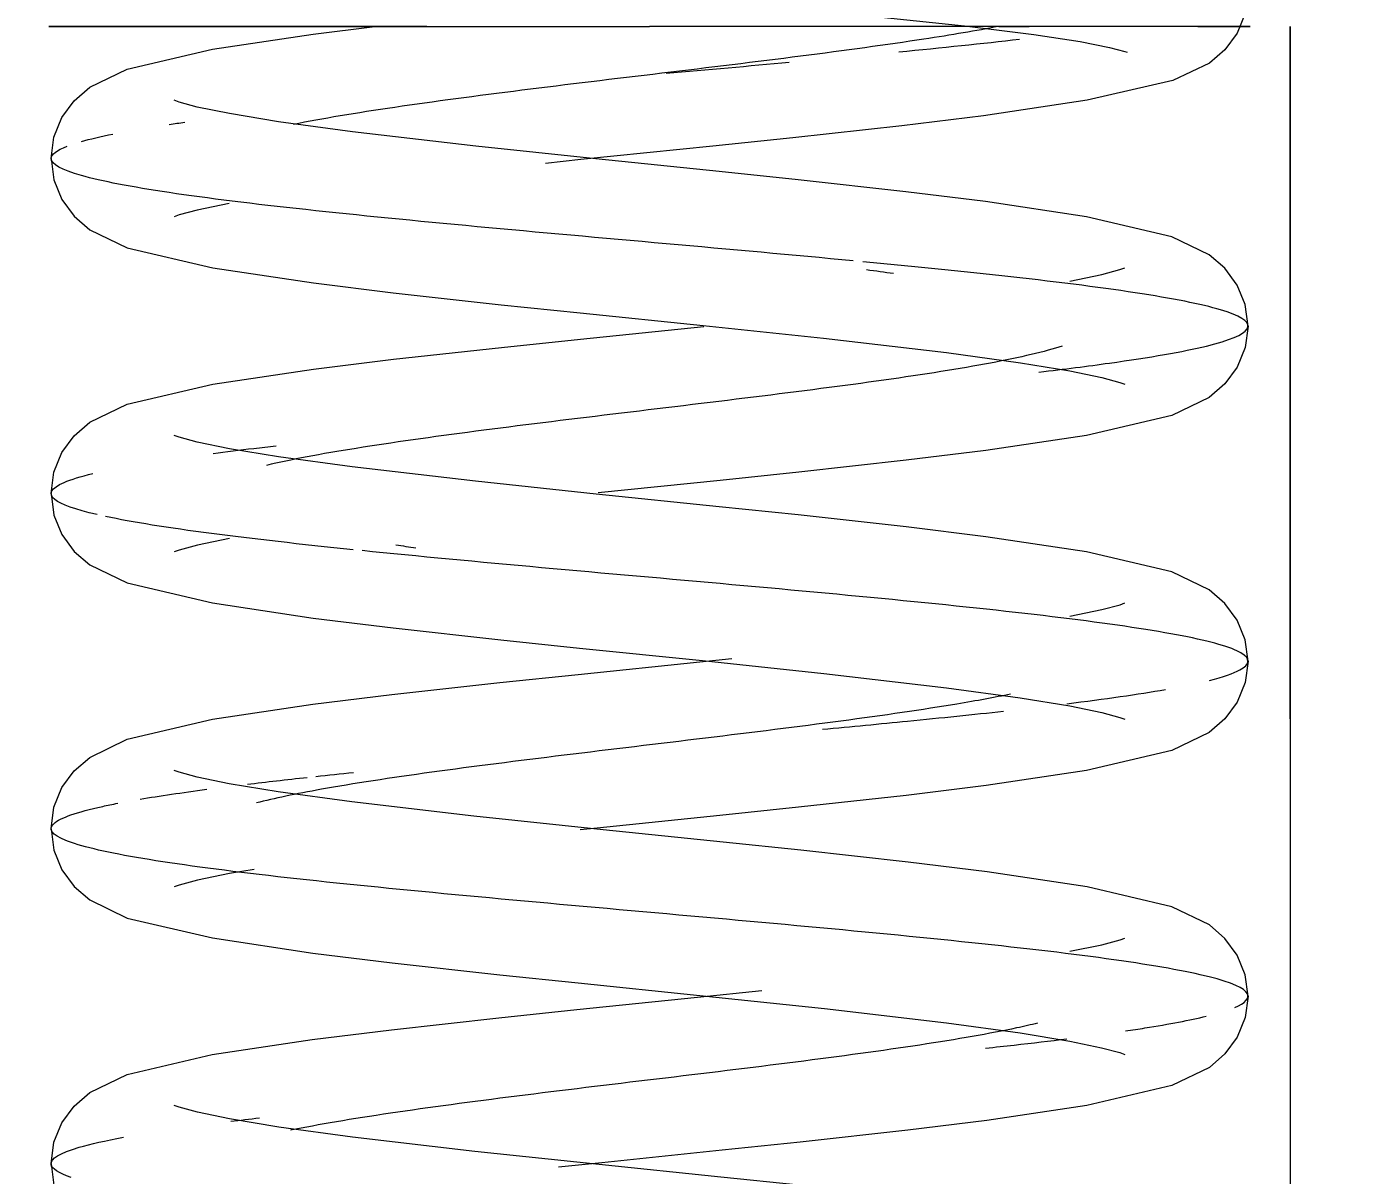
# Model space of a CAD drawing. Header units: millimetres. Extents: x -69706 to 52883, y -6882 to 68885.
# Drawn here: x 46245 to 46339.3, y 64872.6 to 64954.2 of the extents above; entities that cross this region are included whole.
import ezdxf

# ---------------------------------------------------------------- set-up
doc = ezdxf.new("R2010")
doc.units = ezdxf.units.MM
doc.layers.add('XFM7P20PCW$0$G-IMPT', color=252, linetype='Continuous', lineweight=9)
doc.layers.add('XFM7P20PCW$0$M-EQPM', color=252, linetype='Continuous', lineweight=9)
doc.layers.add('XFM7P20PCW$0$U-CV-DIM', color=252, linetype='Continuous')
doc.styles.add('XFM7P20PCW$0$PX-TEXT', font='isocp.shx', dxfattribs={"width": 0.7, "bigfont": 'chineset.shx'})
doc.dimstyles.new('XFM7P20PCW$0$PX-400', dxfattribs={"dimscale": 1000, "dimtxt": 0.25, "dimasz": 0.03, "dimexe": 0.1, "dimexo": 0.1, "dimgap": 0.05, "dimtad": 1, "dimdec": 0, "dimzin": 0, "dimdsep": 46, "dimtxsty": 'XFM7P20PCW$0$PX-TEXT', "dimblk": 'XFM7P20PCW$0$_Dot', "dimcen": 2, "dimclrd": 2, "dimclre": 1, "dimclrt": 4, "dimadec": 0, "dimazin": 0, "dimtfac": 1, "dimtdec": 0, "dimtix": 1, "dimtmove": 2, "dimatfit": 3, "dimfxl": 1, "dimtvp": 1, "dimtolj": 1, "dimtzin": 0, "dimarcsym": 0})

# ---------------------------------------------------------------- blocks, each defined once
blk = doc.blocks.new('XFM7P20PCW$0$ui_PCW Pump Shockproof Base - PCW防震基座-Renew_dwg_OC500032 UC600021 12___TEÂù_uÂ_Z__ÅK311x186x6t_ipt-1175001-剖面 73')
at = {"layer": 'XFM7P20PCW$0$G-IMPT'}
blk.add_line((132036.368, 25510.821), (132036.368, 25560), dxfattribs=at)
blk.add_line((132036.368, 25510.821), (132036.368, 25560), dxfattribs=at)
blk = doc.blocks.new('XFM7P20PCW$0$ui_PCW Pump Shockproof Base - PCW防震基座-Renew_dwg_OC500032 CE12___TZ__ÅK²Õ_ó-Âù_uÂ__ª_iam-1175004-剖面 73')
blk.add_blockref('XFM7P20PCW$0$ui_PCW Pump Shockproof Base - PCW防震基座-Renew_dwg_OC500032 UC600021 12___TEÂù_uÂ_Z__ÅK311x186x6t_ipt-1175001-剖面 73', (0, 0))
blk = doc.blocks.new('XFM7P20PCW$0$ui_PCW Pump Shockproof Base - PCW防震基座-Renew_dwg_OC500032 UC600021 12___TEÂù_uÂ_Z__ÅK311x186x6t_ipt-V22-剖面 73')
at = {"layer": 'XFM7P20PCW$0$G-IMPT'}
blk.add_line((132036.368, 25560), (132036.368, 25439.5), dxfattribs=at)
blk.add_line((132036.368, 25560), (132036.368, 25439.5), dxfattribs=at)
blk = doc.blocks.new('XFM7P20PCW$0$ui_PCW Pump Shockproof Base - PCW防震基座-Renew_dwg_OC500033 CE12___TZ__ÅK²Õ_ó-Âù_uÂ__k_iam-V24-剖面 73')
blk.add_blockref('XFM7P20PCW$0$ui_PCW Pump Shockproof Base - PCW防震基座-Renew_dwg_OC500032 UC600021 12___TEÂù_uÂ_Z__ÅK311x186x6t_ipt-V22-剖面 73', (0, 0))
blk = doc.blocks.new('XFM7P20PCW$0$ui_PCW Pump Shockproof Base - PCW防震基座-Renew_dwg_50_____j_uÂ_ 85Dx155H-V88-剖面 73')
at = {"layer": 'XFM7P20PCW$0$G-IMPT', "flags": 128}
for points in [[(131964.119, 25564.532), (131969.819, 25563.954), (131978.03, 25563.218), (131984.526, 25562.669), (131990.963, 25562.132), (132000.745, 25561.291), (132005.722, 25560.831), (132013.235, 25560.054), (132018.153, 25559.442), (132021.449, 25558.934), (132023.532, 25558.52), (132024.617, 25558.229), (132024.775, 25558.172)], [(132033.367, 25562.435), (132033.167, 25560.92), (132032.599, 25559.531), (132031.729, 25558.352), (132030.626, 25557.405), (132028.018, 25556.163), (132021.939, 25554.76), (132014.585, 25553.667), (132008.775, 25552.954), (132001.052, 25552.102), (131995.354, 25551.508), (131985.997, 25550.547), (131983.466, 25550.279)], [(131948.369, 25550.625), (131948.568, 25552.146), (131949.136, 25553.54), (131950.007, 25554.728), (131951.118, 25555.69), (131953.768, 25556.97), (131959.828, 25558.391), (131966.982, 25559.462), (131971.348, 25560)], [(132033.366, 25538.725), (132033.167, 25540.245), (132032.6, 25541.639), (132031.729, 25542.827), (132030.618, 25543.79), (132027.962, 25545.071), (132021.895, 25546.493), (132014.733, 25547.565), (132009.066, 25548.262), (132001.412, 25549.11), (131995.799, 25549.696), (131987.063, 25550.593), (131978.524, 25551.494), (131969.779, 25552.513), (131964.524, 25553.233), (131961.027, 25553.812), (131958.752, 25554.283), (131957.463, 25554.633), (131957.114, 25554.759)], [(131948.369, 25550.625), (131948.568, 25549.105), (131949.135, 25547.711), (131950.006, 25546.523), (131951.117, 25545.56), (131953.773, 25544.279), (131959.842, 25542.856), (131967.004, 25541.785), (131972.67, 25541.087), (131980.327, 25540.24), (131985.941, 25539.653), (131994.682, 25538.756), (132003.212, 25537.856), (132011.957, 25536.837), (132017.212, 25536.117), (132020.708, 25535.538), (132022.983, 25535.067), (132024.272, 25534.717), (132024.621, 25534.591)], [(131961.002, 25547.433), (131958.735, 25546.963), (131957.457, 25546.615), (131957.114, 25546.491)], [(132020.706, 25541.912), (132022.984, 25542.383), (132024.27, 25542.732), (132024.621, 25542.859)], [(131948.368, 25526.824), (131948.568, 25528.344), (131949.135, 25529.738), (131950.006, 25530.926), (131951.116, 25531.889), (131953.777, 25533.173), (131959.848, 25534.595), (131967.01, 25535.666), (131972.673, 25536.363), (131980.345, 25537.212), (131985.965, 25537.799), (131994.725, 25538.698)], [(132033.366, 25538.725), (132033.167, 25537.204), (132032.599, 25535.81), (132031.728, 25534.622), (132030.617, 25533.66), (132027.968, 25532.381), (132021.908, 25530.959), (132014.756, 25529.888), (132009.093, 25529.191), (132001.467, 25528.346), (131995.876, 25527.762), (131987.207, 25526.872)], [(132033.367, 25514.924), (132033.168, 25516.444), (132032.6, 25517.838), (132031.73, 25519.025), (132030.62, 25519.988), (132027.956, 25521.274), (132021.892, 25522.694), (132014.742, 25523.764), (132009.094, 25524.459), (132001.424, 25525.308), (131995.818, 25525.894), (131987.084, 25526.79), (131978.497, 25527.697), (131969.757, 25528.716), (131964.511, 25529.435), (131961.026, 25530.012), (131958.749, 25530.484), (131957.463, 25530.833), (131957.115, 25530.959)], [(131948.368, 25526.824), (131948.568, 25525.304), (131949.136, 25523.909), (131950.007, 25522.721), (131951.117, 25521.76), (131953.772, 25520.479), (131959.834, 25519.058), (131966.988, 25517.987), (131972.656, 25517.289), (131980.305, 25516.442), (131985.901, 25515.857), (131994.625, 25514.962), (132003.233, 25514.054), (132011.945, 25513.038), (132017.197, 25512.319), (132020.706, 25511.738), (132022.977, 25511.268), (132024.273, 25510.917), (132024.619, 25510.792)], [(131961.028, 25523.638), (131958.754, 25523.167), (131957.462, 25522.817), (131957.114, 25522.691)], [(132020.719, 25518.114), (132022.991, 25518.585), (132024.276, 25518.934), (132024.619, 25519.059)], [(131948.368, 25503.024), (131948.567, 25504.543), (131949.134, 25505.937), (131950.004, 25507.124), (131951.113, 25508.087), (131953.779, 25509.374), (131959.827, 25510.791), (131966.952, 25511.859), (131972.575, 25512.552), (131980.225, 25513.399), (131985.796, 25513.982), (131994.433, 25514.868), (131996.718, 25515.109)], [(132033.367, 25514.924), (132033.167, 25513.403), (132032.599, 25512.009), (132031.728, 25510.821), (132030.62, 25509.862), (132027.962, 25508.578), (132021.904, 25507.158), (132014.76, 25506.089), (132009.098, 25505.391), (132001.444, 25504.544), (131995.864, 25503.961), (131987.158, 25503.067), (131985.933, 25502.938)], [(132033.367, 25491.125), (132033.168, 25492.644), (132032.601, 25494.037), (132031.731, 25495.224), (132030.623, 25496.186), (132027.958, 25497.473), (132021.935, 25498.886), (132014.845, 25499.95), (132009.234, 25500.643), (132001.613, 25501.488), (131996.084, 25502.067), (131987.575, 25502.94), (131978.394, 25503.908), (131969.713, 25504.921), (131964.496, 25505.637), (131961.005, 25506.216), (131958.739, 25506.686), (131957.455, 25507.035), (131957.117, 25507.158)], [(131948.368, 25503.024), (131948.567, 25501.503), (131949.136, 25500.109), (131950.006, 25498.923), (131951.114, 25497.963), (131953.775, 25496.678), (131959.823, 25495.26), (131966.948, 25494.192), (131972.597, 25493.496), (131980.245, 25492.649), (131985.799, 25492.068), (131994.444, 25491.181), (132003.285, 25490.248), (132011.963, 25489.236), (132017.193, 25488.519), (132020.705, 25487.938), (132022.974, 25487.469), (132024.272, 25487.117), (132024.617, 25486.992)], [(131962.792, 25500.13), (131961.033, 25499.839), (131958.764, 25499.37), (131957.464, 25499.018), (131957.117, 25498.892)], [(132020.716, 25494.314), (132022.985, 25494.784), (132024.276, 25495.134), (132024.617, 25495.258)], [(131948.368, 25479.225), (131948.567, 25480.746), (131949.135, 25482.139), (131950.004, 25483.325), (131951.113, 25484.286), (131953.776, 25485.572), (131959.809, 25486.988), (131966.909, 25488.053), (131972.537, 25488.747), (131980.168, 25489.593), (131985.705, 25490.172), (131994.265, 25491.051), (131998.843, 25491.534)], [(132033.367, 25491.125), (132033.168, 25489.604), (132032.601, 25488.211), (132031.731, 25487.025), (132030.622, 25486.064), (132027.959, 25484.778), (132021.926, 25483.362), (132014.826, 25482.297), (132009.198, 25481.603), (132001.567, 25480.757), (131996.03, 25480.178), (131987.47, 25479.299), (131984.4, 25478.975)], [(132033.367, 25467.326), (132033.168, 25468.847), (132032.599, 25470.241), (132031.729, 25471.427), (132030.621, 25472.387), (132027.96, 25473.672), (132021.912, 25475.09), (132014.787, 25476.158), (132009.138, 25476.854), (132001.49, 25477.701), (131995.936, 25478.282), (131987.292, 25479.169), (131978.45, 25480.102), (131969.772, 25481.114), (131964.542, 25481.831), (131961.03, 25482.412), (131958.761, 25482.881), (131957.463, 25483.233), (131957.118, 25483.358)], [(131948.368, 25479.225), (131948.567, 25477.706), (131949.134, 25476.313), (131950.004, 25475.126), (131951.112, 25474.164), (131953.777, 25472.877), (131959.8, 25471.464), (131966.89, 25470.4), (131972.501, 25469.707), (131980.122, 25468.862), (131985.651, 25468.283), (131994.16, 25467.41), (132003.341, 25466.442), (132012.022, 25465.429), (132017.239, 25464.713), (132020.73, 25464.134), (132022.996, 25463.664), (132024.28, 25463.315), (132024.618, 25463.192)]]:
    blk.add_lwpolyline(points, dxfattribs=at)
at = {"layer": 'XFM7P20PCW$0$G-IMPT'}
for points, knots in [([(132015.636, 25560), (132014.083, 25559.701), (132009.905, 25558.997), (132001.782, 25557.891), (131991.75, 25556.68), (131981.644, 25555.469), (131972.467, 25554.258), (131967.593, 25553.451), (131965.59, 25553.047)], [0.06256109, 0.06256109, 0.06256109, 0.06256109, 0.06818182, 0.07575758, 0.08333333, 0.09090909, 0.09848485, 0.10606061, 0.10606061, 0.10606061, 0.10606061]), ([(132018.522, 25535.459), (132020.325, 25535.67), (132025.192, 25536.286), (132031.093, 25537.305), (132034.031, 25538.516), (132032.595, 25539.727), (132026.93, 25540.937), (132017.778, 25542.127), (132010.021, 25542.912), (132006.018, 25543.294)], [0.78713188, 0.78713188, 0.78713188, 0.78713188, 0.79104478, 0.79850746, 0.80597015, 0.81343284, 0.82089552, 0.82835821, 0.83541998, 0.83541998, 0.83541998, 0.83541998]), ([(131959.876, 25529.68), (131960.795, 25529.799), (131962.256, 25529.98), (131963.813, 25530.162), (131964.35, 25530.223)], [0.751515458, 0.751515458, 0.751515458, 0.751515458, 0.753731343, 0.754863842, 0.754863842, 0.754863842, 0.754863842]), ([(131951.638, 25525.329), (131950.089, 25525.688), (131947.926, 25526.451), (131948.471, 25527.424), (131950.47, 25528.039), (131951.338, 25528.249)], [0.72470697, 0.72470697, 0.72470697, 0.72470697, 0.73134328, 0.73880597, 0.7427013, 0.7427013, 0.7427013, 0.7427013]), ([(131969.821, 25522.837), (131966.095, 25523.22), (131959.099, 25524.006), (131954.13, 25524.792), (131952.241, 25525.195)], [0.70934964, 0.70934964, 0.70934964, 0.70934964, 0.71641791, 0.7238806, 0.7238806, 0.7238806, 0.7238806]), ([(132030.63, 25513.558), (132031.604, 25513.805), (132033.515, 25514.454), (132033.586, 25515.508), (132029.34, 25516.719), (132021.195, 25517.93), (132009.977, 25519.141), (131996.822, 25520.352), (131983.064, 25521.562), (131974.419, 25522.37), (131970.448, 25522.773)], [0.65216524, 0.65216524, 0.65216524, 0.65216524, 0.65671642, 0.6641791, 0.67164179, 0.67910448, 0.68656716, 0.69402985, 0.70149254, 0.70895522, 0.70895522, 0.70895522, 0.70895522]), ([(132016.51, 25512.578), (132015.379, 25512.344), (132011.898, 25511.706), (132004.686, 25510.664), (131994.901, 25509.453), (131984.708, 25508.242), (131975.138, 25507.031), (131967.688, 25505.9), (131964.196, 25505.172), (131962.948, 25504.848)], [0.35923881, 0.35923881, 0.35923881, 0.35923881, 0.36363636, 0.37121212, 0.37878788, 0.38636364, 0.39393939, 0.40151515, 0.40759521, 0.40759521, 0.40759521, 0.40759521]), ([(132003.143, 25510.085), (132005.216, 25510.278), (132009.722, 25510.707), (132013.872, 25511.137), (132016.009, 25511.373)], [0.630759197, 0.630759197, 0.630759197, 0.630759197, 0.634328358, 0.638696582, 0.638696582, 0.638696582, 0.638696582]), ([(132032.428, 25490.328), (132033.179, 25490.648), (132033.866, 25491.372), (132031.28, 25492.5), (132024.409, 25493.711), (132014.138, 25494.922), (132001.51, 25496.133), (131987.803, 25497.344), (131974.407, 25498.555), (131962.679, 25499.766), (131953.807, 25500.977), (131948.691, 25502.187), (131947.848, 25503.398), (131950.405, 25504.279), (131952.721, 25504.756), (131953.097, 25504.829)], [0.50899979, 0.50899979, 0.50899979, 0.50899979, 0.51492537, 0.52238806, 0.52985075, 0.53731343, 0.54477612, 0.55223881, 0.55970149, 0.56716418, 0.57462687, 0.58208955, 0.58955224, 0.59701493, 0.59836665, 0.59836665, 0.59836665, 0.59836665]), ([(132018.419, 25489.208), (132017.961, 25489.095), (132015.708, 25488.577), (132010.387, 25487.656), (132001.413, 25486.445), (131991.37, 25485.234), (131981.276, 25484.023), (131972.154, 25482.812), (131967.337, 25482.005), (131965.367, 25481.602)], [0.50544231, 0.50544231, 0.50544231, 0.50544231, 0.50757576, 0.51515152, 0.52272727, 0.53030303, 0.53787879, 0.54545455, 0.5530303, 0.5530303, 0.5530303, 0.5530303]), ([(132024.666, 25488.658), (132025.141, 25488.728), (132027.418, 25489.075), (132029.248, 25489.422), (132030.393, 25489.7)], [0.498709592, 0.498709592, 0.498709592, 0.498709592, 0.5, 0.505130098, 0.505130098, 0.505130098, 0.505130098]), ([(132014.732, 25487.433), (132015.422, 25487.508), (132017.433, 25487.729), (132019.31, 25487.95), (132020.49, 25488.096)], [0.491164175, 0.491164175, 0.491164175, 0.491164175, 0.492537313, 0.49524985, 0.49524985, 0.49524985, 0.49524985]), ([(131949.79, 25478.243), (131948.892, 25478.555), (131947.794, 25479.271), (131949.392, 25480.226), (131952.229, 25480.868), (131953.505, 25481.106)], [0.43452374, 0.43452374, 0.43452374, 0.43452374, 0.44029851, 0.44776119, 0.45217286, 0.45217286, 0.45217286, 0.45217286])]:
    blk.add_open_spline(points, degree=3, knots=knots, dxfattribs=at)
for points in [[(132008.57, 25558.203), (132011.621, 25558.502), (132014.504, 25558.802), (132017.147, 25559.102)], [(131992.041, 25556.68), (131994.986, 25556.942), (131997.924, 25557.205), (132000.789, 25557.467)], [(131956.763, 25553.047), (131957.12, 25553.1), (131957.487, 25553.153), (131957.863, 25553.207)], [(131950.522, 25551.836), (131951.139, 25552.011), (131951.888, 25552.186), (131952.758, 25552.361)], [(131948.369, 25550.625), (131948.369, 25550.918), (131948.752, 25551.21), (131949.505, 25551.503)], [(132005.334, 25543.359), (132001.075, 25543.763), (131992.062, 25544.57), (131978.421, 25545.781), (131966.042, 25546.992), (131956.178, 25548.203), (131949.829, 25549.414), (131948.369, 25550.221), (131948.369, 25550.625)], [(132006.275, 25542.739), (132006.925, 25542.649), (132007.562, 25542.56), (132008.185, 25542.47)], [(132020.179, 25537.305), (132018.949, 25536.901), (132015.484, 25536.094), (132007.791, 25534.883), (131998.383, 25533.672), (131988.214, 25532.461), (131978.313, 25531.25), (131969.685, 25530.039), (131965.364, 25529.232), (131963.67, 25528.828)], [(131972.857, 25523.181), (131973.322, 25523.112), (131973.796, 25523.044), (131974.278, 25522.976)], [(132020.489, 25511.896), (132023.21, 25512.234), (132025.575, 25512.573), (132027.5, 25512.911)], [(131967.162, 25506.734), (131968.037, 25506.828), (131968.934, 25506.922), (131969.851, 25507.016)], [(131954.698, 25505.119), (131956.076, 25505.353), (131957.66, 25505.586), (131959.425, 25505.82)], [(131962.306, 25506.183), (131963.65, 25506.345), (131965.072, 25506.507), (131966.56, 25506.669)], [(131961.121, 25482.238), (131961.783, 25482.321), (131962.466, 25482.403), (131963.168, 25482.486)]]:
    blk.add_open_spline(points, degree=3, dxfattribs=at)
blk = doc.blocks.new('XFM7P20PCW$0$ui_PCW Pump Shockproof Base - PCW防震基座-Renew_dwg_UB405025 _uÂ__W_ _ÂÅK 86D-V91-剖面 73')
at = {"layer": 'XFM7P20PCW$0$G-IMPT'}
for p, q in [((131975.055, 25560), (131948.215, 25560)), ((131948.215, 25560), (131990.868, 25560)), ((131960.455, 25560), (131990.868, 25560)), ((131974.686, 25560), (131960.809, 25560)), ((132029.815, 25560), (131990.868, 25560)), ((132005.681, 25560), (131990.868, 25560)), ((132033.52, 25560), (132005.999, 25560)), ((132015.668, 25560), (132017.65, 25560)), ((132015.763, 25560), (132017.827, 25560)), ((132029.81, 25560), (132033.52, 25560))]:
    blk.add_line(p, q, dxfattribs=at)
blk = doc.blocks.new('XFM7P20PCW$0$ui_PCW Pump Shockproof Base - PCW防震基座-Renew_dwg_²Õ_X¹Ï OB801032 JAD-2_uÂ__W_ _ö_ûÁá_N MK1808005SLDASM-V93-剖面 73')
blk.add_blockref('XFM7P20PCW$0$ui_PCW Pump Shockproof Base - PCW防震基座-Renew_dwg_UB405025 _uÂ__W_ _ÂÅK 86D-V91-剖面 73', (0, 0))
blk = doc.blocks.new('XFM7P20PCW$0$ui_PCW Pump Shockproof Base - _D_PCW Pump Shockproof Base_3000Lx1500Wx300H-1175038-剖面 73')
for name in ['XFM7P20PCW$0$ui_PCW Pump Shockproof Base - PCW防震基座-Renew_dwg_OC500033 CE12___TZ__ÅK²Õ_ó-Âù_uÂ__k_iam-V24-剖面 73', 'XFM7P20PCW$0$ui_PCW Pump Shockproof Base - PCW防震基座-Renew_dwg_OC500032 CE12___TZ__ÅK²Õ_ó-Âù_uÂ__ª_iam-1175004-剖面 73', 'XFM7P20PCW$0$ui_PCW Pump Shockproof Base - PCW防震基座-Renew_dwg_²Õ_X¹Ï OB801032 JAD-2_uÂ__W_ _ö_ûÁá_N MK1808005SLDASM-V93-剖面 73', 'XFM7P20PCW$0$ui_PCW Pump Shockproof Base - PCW防震基座-Renew_dwg_50_____j_uÂ_ 85Dx155H-V88-剖面 73']:
    blk.add_blockref(name, (0, 0))
blk = doc.blocks.new('XFM7P20PCW$0$_Dot')
at = {"color": 0, "linetype": 'ByBlock', "lineweight": -2}
blk.add_line((-0.5, 0), (-1, 0), dxfattribs=at)
at = {"color": 0, "linetype": 'ByBlock', "const_width": 0.5}
blk.add_lwpolyline([(-0.25, 0, 1), (0.25, 0, 1)], format="xyb", close=True, dxfattribs=at)
blk = doc.blocks.new('*D277')
at = {"layer": 'XFM7P20PCW$0$U-CV-DIM', "color": 1, "lineweight": -2, "transparency": 16777216}
for p, q in [((47144.395, 67126.665), (46367.905, 67126.665)), ((47144.395, 64693.605), (46367.905, 64693.605))]:
    blk.add_line(p, q, dxfattribs=at)
at = {"layer": 'XFM7P20PCW$0$U-CV-DIM', "color": 2, "lineweight": -2, "transparency": 16777216}
blk.add_line((46467.905, 67096.665), (46467.905, 64723.605), dxfattribs=at)
at = {"layer": 'XFM7P20PCW$0$U-CV-DIM', "color": 2, "lineweight": -2, "transparency": 16777216, "xscale": 30, "yscale": 30, "zscale": 30}
for p, rotation in [((46467.905, 67126.665), 90), ((46467.905, 64693.605), 270)]:
    blk.add_blockref('XFM7P20PCW$0$_Dot', p, dxfattribs=dict(at, rotation=rotation))
at = {"layer": 'XFM7P20PCW$0$U-CV-DIM', "color": 4, "transparency": 16777216, "insert": (46292.881, 65910.135), "char_height": 250, "attachment_point": 5, "rotation": 90, "style": 'XFM7P20PCW$0$PX-TEXT'}
blk.add_mtext('\\A1;2433', dxfattribs=at)

msp = doc.modelspace()

# ---------------------------------------------------------------- block references
at = {"layer": 'XFM7P20PCW$0$M-EQPM'}
msp.add_blockref('XFM7P20PCW$0$ui_PCW Pump Shockproof Base - _D_PCW Pump Shockproof Base_3000Lx1500Wx300H-1175038-剖面 73', (-85701.601, 39394.236), dxfattribs=at)

# ---------------------------------------------------------------- dimensions: what is measured, and where the dimension line sits
at = {"layer": 'XFM7P20PCW$0$U-CV-DIM'}
dim = msp.add_linear_dim(base=(46467.905, 64693.605), p1=(47244.395, 67126.665), p2=(47244.395, 64693.605), angle=270, dimstyle='XFM7P20PCW$0$PX-400', dxfattribs=at)
dim.commit()
dim.dimension.update_dxf_attribs({"geometry": '*D277', "text_midpoint": (46292.881, 65910.135)})

doc.saveas('drawing.dxf')
